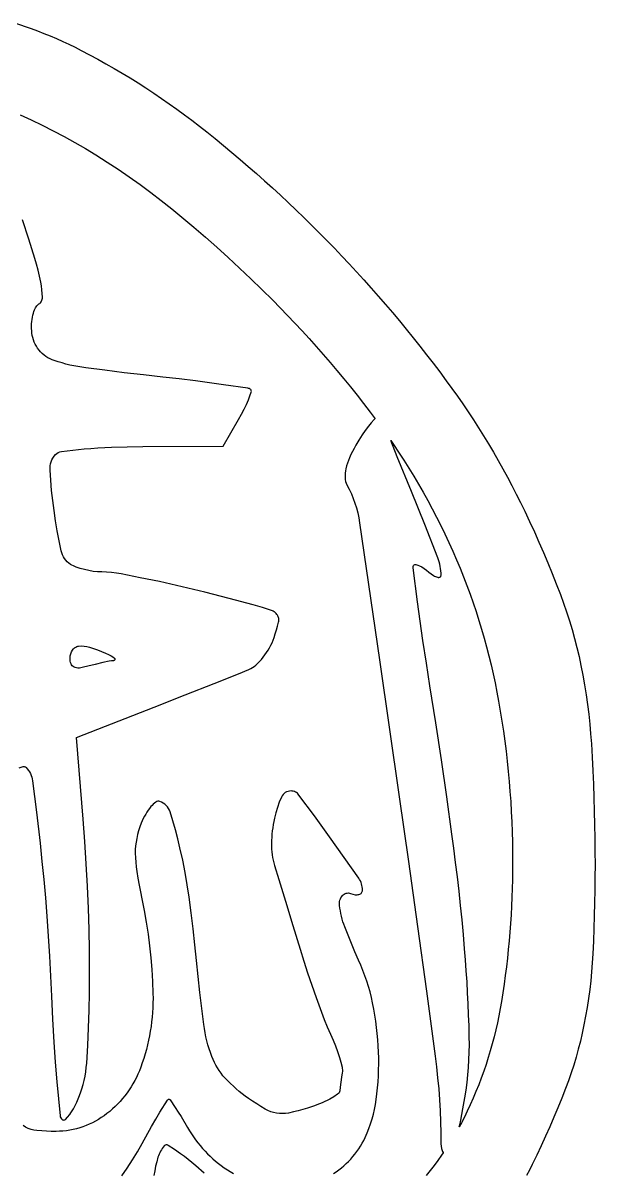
# Model space of a CAD drawing. Extents: x 737 to 1278, y -161 to 183.
# Drawn here: x 1170.7 to 1278.3, y -42.7 to 173.7 of the extents above; entities that cross this region are included whole.
import ezdxf

# ---------------------------------------------------------------- set-up
doc = ezdxf.new("R2010")
doc.units = 0
doc.layers.get('0').update_dxf_attribs({"linetype": 'CONTINUOUS'})

msp = doc.modelspace()

# ---------------------------------------------------------------- linework, layer by layer
for points in [[(1169.16, 173.73), (1172.25, 172.66), (1173.45, 172.23), (1174.66, 171.77), (1175.85, 171.29), (1177.03, 170.78), (1178.21, 170.26), (1179.38, 169.72), (1180.54, 169.16), (1181.69, 168.58), (1183.24, 167.76), (1184.79, 166.92), (1186.33, 166.07), (1187.86, 165.19), (1189.38, 164.29), (1190.89, 163.38), (1192.38, 162.45), (1193.87, 161.5), (1195.34, 160.53), (1196.8, 159.54), (1198.25, 158.53), (1199.69, 157.51), (1201.11, 156.47), (1202.53, 155.41), (1203.93, 154.33), (1205.32, 153.23), (1206.9, 151.96), (1208.47, 150.67), (1210.03, 149.37), (1211.57, 148.06), (1213.11, 146.74), (1214.64, 145.4), (1216.15, 144.05), (1217.66, 142.69), (1219.16, 141.31), (1220.64, 139.92), (1222.11, 138.52), (1223.57, 137.11), (1225.03, 135.69), (1226.46, 134.25), (1227.89, 132.8), (1229.31, 131.34), (1230.72, 129.87), (1232.11, 128.38), (1233.5, 126.88), (1234.87, 125.37), (1236.23, 123.85), (1237.58, 122.32), (1238.91, 120.78), (1240.24, 119.23), (1241.55, 117.66), (1242.85, 116.09), (1244.13, 114.5), (1245.41, 112.91), (1246.67, 111.3), (1247.91, 109.68), (1249.15, 108.05), (1250.37, 106.41), (1251.43, 104.97), (1252.47, 103.51), (1253.49, 102.04), (1254.5, 100.55), (1255.48, 99.06), (1256.45, 97.55), (1257.4, 96.03), (1258.33, 94.5), (1259.25, 92.96), (1260.15, 91.41), (1261.03, 89.84), (1261.89, 88.27), (1262.73, 86.68), (1263.55, 85.08), (1264.36, 83.48), (1265.14, 81.86), (1266.05, 79.93), (1266.94, 77.99), (1267.81, 76.05), (1268.66, 74.09), (1269.48, 72.12), (1270.29, 70.15), (1271.07, 68.16), (1271.84, 66.17), (1272.43, 64.54), (1273, 62.89), (1273.53, 61.23), (1274.03, 59.57), (1274.5, 57.89), (1274.93, 56.2), (1275.34, 54.51), (1275.7, 52.8), (1276.06, 50.98), (1276.39, 49.15), (1276.68, 47.32), (1276.94, 45.48), (1277.17, 43.63), (1277.37, 41.78), (1277.53, 39.93), (1277.66, 38.08), (1277.81, 35.54), (1277.94, 33), (1278.05, 30.46), (1278.15, 27.92), (1278.22, 25.38), (1278.28, 22.83), (1278.32, 20.29), (1278.34, 17.75), (1278.35, 15.35), (1278.34, 12.94), (1278.31, 10.54), (1278.26, 8.14), (1278.2, 5.73), (1278.13, 3.33), (1278.04, 0.93), (1277.93, -1.47), (1277.83, -3.15), (1277.7, -4.83), (1277.54, -6.51), (1277.35, -8.18), (1277.13, -9.85), (1276.88, -11.52), (1276.59, -13.18), (1276.28, -14.83), (1275.95, -16.36), (1275.6, -17.88), (1275.21, -19.39), (1274.79, -20.89), (1274.34, -22.38), (1273.86, -23.86), (1273.34, -25.33), (1272.8, -26.79), (1272.08, -28.61), (1271.35, -30.42), (1270.6, -32.22), (1269.83, -34.01), (1269.04, -35.79), (1268.23, -37.57), (1267.4, -39.33), (1266.55, -41.08), (1266.01, -42.14), (1265.46, -43.19)], [(1170.18, 156.47), (1172.28, 155.51), (1174.36, 154.51), (1176.42, 153.46), (1178.46, 152.38), (1180.49, 151.26), (1182.49, 150.09), (1184.47, 148.89), (1186.57, 147.56), (1188.66, 146.19), (1190.72, 144.78), (1192.75, 143.33), (1194.77, 141.85), (1196.75, 140.33), (1198.71, 138.78), (1200.65, 137.19), (1202.86, 135.33), (1205.05, 133.43), (1207.21, 131.51), (1209.36, 129.57), (1211.48, 127.6), (1213.59, 125.61), (1215.67, 123.59), (1217.73, 121.55), (1219.13, 120.13), (1220.51, 118.7), (1221.88, 117.26), (1223.24, 115.8), (1224.58, 114.33), (1225.91, 112.84), (1227.22, 111.35), (1228.52, 109.84), (1229.81, 108.31), (1231.08, 106.77), (1232.34, 105.23), (1233.58, 103.66), (1234.8, 102.09), (1236.02, 100.5), (1236.97, 99.22), (1236.94, 99.21), (1236.82, 99.1), (1236.27, 98.49), (1235.75, 97.86), (1235.13, 97.05), (1234.55, 96.21), (1233.93, 95.24), (1233.35, 94.25), (1233.02, 93.67), (1232.72, 93.09), (1232.43, 92.5), (1232.15, 91.89), (1231.95, 91.4), (1231.77, 90.89), (1231.61, 90.37), (1231.48, 89.85), (1231.4, 89.43), (1231.35, 89), (1231.32, 88.57), (1231.32, 88.14), (1231.35, 87.79), (1231.42, 87.45), (1231.53, 87.12), (1231.68, 86.81), (1232.11, 85.97), (1232.51, 85.12), (1232.86, 84.25), (1233.18, 83.36), (1233.46, 82.46), (1233.7, 81.55), (1233.9, 80.62), (1234.06, 79.69), (1237.81, 53.9), (1241.51, 28.1), (1243.24, 15.91), (1244.94, 3.72), (1246.62, -8.48), (1248.27, -20.68), (1248.53, -22.73), (1248.75, -24.79), (1248.94, -26.85), (1249.09, -28.92), (1249.22, -30.98), (1249.3, -33.05), (1249.35, -35.12), (1249.37, -37.19), (1249.4, -37.65), (1249.47, -38.09), (1249.52, -38.29), (1249.59, -38.49), (1249.67, -38.68), (1249.77, -38.86), (1249.8, -38.91), (1249.49, -39.37), (1248.79, -40.34), (1248.07, -41.3), (1247.34, -42.24), (1246.58, -43.16)], [(1170.02, 33.58), (1170.79, 33.78), (1170.93, 33.8), (1171.07, 33.77), (1171.2, 33.72), (1171.31, 33.63), (1171.55, 33.37), (1171.76, 33.08), (1171.95, 32.78), (1172.12, 32.47), (1172.26, 32.14), (1172.37, 31.81), (1172.46, 31.46), (1172.52, 31.11), (1173.26, 25.24), (1173.94, 19.36), (1174.31, 15.94), (1174.64, 12.52), (1174.94, 9.09), (1175.2, 5.65), (1175.46, 1.89), (1175.7, -1.87), (1175.91, -5.64), (1176.08, -9.4), (1176.3, -13.75), (1176.54, -18.1), (1176.8, -21.83), (1177.11, -25.55), (1177.4, -28.73), (1177.7, -31.91), (1177.75, -32.13), (1177.85, -32.34), (1177.99, -32.52), (1178.16, -32.66), (1178.3, -32.72), (1178.45, -32.73), (1178.59, -32.69), (1178.71, -32.61), (1179.14, -32.17), (1179.52, -31.7), (1179.76, -31.35), (1179.99, -30.99), (1180.21, -30.63), (1180.41, -30.25), (1180.85, -29.34), (1181.26, -28.41), (1181.55, -27.64), (1181.81, -26.86), (1182.05, -26.07), (1182.24, -25.27), (1182.41, -24.47), (1182.55, -23.66), (1182.65, -22.84), (1182.72, -22.02), (1182.91, -18.71), (1183.06, -15.39), (1183.17, -12.08), (1183.24, -8.76), (1183.27, -4.8), (1183.25, -0.84), (1183.18, 3.12), (1183.06, 7.08), (1182.88, 11.29), (1182.65, 15.51), (1182.38, 19.71), (1182.06, 23.92), (1180.8, 39.25), (1195.44, 44.98), (1201.27, 47.28), (1206.7, 49.42), (1211.26, 51.24), (1213.23, 52.05), (1213.59, 52.22), (1213.93, 52.42), (1214.25, 52.64), (1214.56, 52.89), (1214.92, 53.24), (1215.27, 53.6), (1215.61, 53.97), (1215.93, 54.36), (1216.26, 54.79), (1216.57, 55.24), (1216.86, 55.69), (1217.14, 56.16), (1217.38, 56.62), (1217.6, 57.08), (1217.8, 57.56), (1217.98, 58.05), (1218.21, 58.77), (1218.43, 59.5), (1218.64, 60.23), (1218.82, 60.97), (1218.85, 61.14), (1218.87, 61.31), (1218.87, 61.48), (1218.85, 61.65), (1218.81, 61.82), (1218.76, 61.98), (1218.69, 62.13), (1218.61, 62.28), (1218.5, 62.43), (1218.39, 62.57), (1218.26, 62.7), (1218.13, 62.82), (1217.98, 62.92), (1217.83, 63.02), (1217.67, 63.1), (1217.5, 63.16), (1215.79, 63.71), (1214.07, 64.21), (1209.51, 65.43), (1204.94, 66.6), (1202.81, 67.12), (1200.67, 67.63), (1198.54, 68.12), (1196.39, 68.59), (1192.81, 69.34), (1189.23, 70.04), (1188.31, 70.2), (1187.39, 70.31), (1186.47, 70.38), (1185.54, 70.41), (1184.75, 70.45), (1183.96, 70.53), (1183.12, 70.67), (1182.29, 70.85), (1181.52, 71.06), (1180.76, 71.31), (1180.48, 71.42), (1180.21, 71.55), (1179.94, 71.69), (1179.68, 71.85), (1179.36, 72.08), (1179.06, 72.35), (1178.79, 72.64), (1178.55, 72.95), (1178.34, 73.29), (1178.17, 73.65), (1178.03, 74.03), (1177.92, 74.42), (1177.53, 76.29), (1177.18, 78.17), (1176.86, 80.06), (1176.58, 81.96), (1176.34, 83.86), (1176.13, 85.76), (1175.96, 87.67), (1175.83, 89.58), (1175.83, 89.98), (1175.86, 90.38), (1175.94, 90.77), (1176.05, 91.15), (1176.19, 91.51), (1176.38, 91.86), (1176.59, 92.19), (1176.84, 92.5), (1177.08, 92.72), (1177.35, 92.9), (1177.64, 93.02), (1177.96, 93.09), (1180.09, 93.35), (1182.22, 93.56), (1183.52, 93.67), (1184.81, 93.77), (1186.11, 93.84), (1187.4, 93.9), (1190.35, 93.99), (1193.29, 94.03), (1208.42, 94.07), (1211.28, 99.1), (1211.82, 100.08), (1212.34, 101.08), (1212.76, 101.95), (1213.14, 102.83), (1213.42, 103.55), (1213.68, 104.27), (1213.7, 104.39), (1213.69, 104.51), (1213.65, 104.63), (1213.57, 104.73), (1213.46, 104.83), (1213.33, 104.91), (1213.19, 104.96), (1213.05, 105), (1208.48, 105.66), (1205.83, 106.02), (1203.19, 106.36), (1200.11, 106.73), (1197.02, 107.08), (1193.4, 107.49), (1189.78, 107.92), (1186.16, 108.36), (1182.54, 108.82), (1181.79, 108.93), (1181.04, 109.06), (1180.3, 109.2), (1179.56, 109.36), (1178.82, 109.54), (1178.09, 109.74), (1177.36, 109.96), (1176.63, 110.19), (1176.22, 110.35), (1175.82, 110.53), (1175.43, 110.74), (1175.06, 110.98), (1174.71, 111.24), (1174.37, 111.53), (1174.05, 111.85), (1173.76, 112.18), (1173.49, 112.53), (1173.25, 112.9), (1173.04, 113.28), (1172.85, 113.68), (1172.7, 114.09), (1172.57, 114.51), (1172.47, 114.94), (1172.41, 115.38), (1172.37, 115.81), (1172.35, 116.24), (1172.34, 116.68), (1172.36, 117.11), (1172.39, 117.53), (1172.44, 117.94), (1172.51, 118.36), (1172.6, 118.76), (1172.69, 119.11), (1172.8, 119.44), (1172.93, 119.77), (1173.08, 120.1), (1173.2, 120.32), (1173.36, 120.52), (1173.54, 120.7), (1173.74, 120.85), (1173.89, 120.96), (1174.02, 121.08), (1174.14, 121.23), (1174.24, 121.38), (1174.31, 121.55), (1174.36, 121.73), (1174.4, 121.91), (1174.4, 122.1), (1174.37, 122.82), (1174.31, 123.53), (1174.22, 124.24), (1174.1, 124.94), (1173.86, 126.07), (1173.59, 127.2), (1173.3, 128.31), (1172.97, 129.42), (1171.83, 133.05), (1170.64, 136.66)], [(1229.16, -42.79), (1229.67, -42.46), (1230.16, -42.11), (1230.64, -41.74), (1231.11, -41.35), (1231.56, -40.94), (1231.99, -40.52), (1232.41, -40.08), (1232.81, -39.62), (1233.19, -39.15), (1233.55, -38.66), (1233.9, -38.16), (1234.23, -37.64), (1234.54, -37.11), (1234.83, -36.57), (1235.1, -36.02), (1235.47, -35.16), (1235.82, -34.3), (1236.13, -33.42), (1236.4, -32.53), (1236.65, -31.63), (1236.86, -30.72), (1237.04, -29.8), (1237.18, -28.88), (1237.32, -27.77), (1237.44, -26.65), (1237.53, -25.53), (1237.6, -24.42), (1237.64, -23.3), (1237.66, -22.18), (1237.66, -21.05), (1237.63, -19.93), (1237.57, -18.77), (1237.49, -17.61), (1237.39, -16.45), (1237.26, -15.29), (1237.11, -14.14), (1236.93, -12.98), (1236.73, -11.84), (1236.51, -10.69), (1236.28, -9.66), (1236.02, -8.62), (1235.73, -7.6), (1235.42, -6.59), (1235.07, -5.58), (1234.7, -4.59), (1234.31, -3.6), (1233.88, -2.63), (1233.19, -1.08), (1232.53, 0.47), (1231.9, 2.04), (1231.28, 3.61), (1231.1, 4.11), (1230.94, 4.6), (1230.79, 5.1), (1230.66, 5.61), (1230.54, 6.12), (1230.44, 6.63), (1230.36, 7.15), (1230.29, 7.67), (1230.27, 7.92), (1230.28, 8.16), (1230.31, 8.41), (1230.37, 8.65), (1230.45, 8.88), (1230.56, 9.1), (1230.69, 9.31), (1230.84, 9.51), (1230.99, 9.67), (1231.16, 9.79), (1231.35, 9.89), (1231.55, 9.96), (1231.75, 9.99), (1231.96, 10), (1232.17, 9.97), (1232.38, 9.91), (1232.8, 9.77), (1233.23, 9.68), (1233.41, 9.66), (1233.6, 9.66), (1233.78, 9.69), (1233.95, 9.72), (1234.09, 9.77), (1234.21, 9.84), (1234.33, 9.93), (1234.43, 10.03), (1234.51, 10.14), (1234.56, 10.26), (1234.6, 10.39), (1234.61, 10.52), (1234.6, 10.83), (1234.56, 11.13), (1234.51, 11.42), (1234.43, 11.71), (1234.33, 11.99), (1234.21, 12.27), (1234.07, 12.53), (1233.91, 12.78), (1231.18, 16.7), (1228.41, 20.59), (1225.55, 24.52), (1222.66, 28.44), (1222.52, 28.61), (1222.36, 28.76), (1222.18, 28.89), (1221.99, 29), (1221.8, 29.08), (1221.59, 29.15), (1221.38, 29.18), (1221.16, 29.2), (1220.87, 29.18), (1220.6, 29.11), (1220.34, 29.02), (1220.09, 28.88), (1219.87, 28.71), (1219.67, 28.51), (1219.5, 28.28), (1219.36, 28.03), (1218.95, 27.07), (1218.59, 26.08), (1218.29, 25.08), (1218.04, 24.07), (1217.91, 23.48), (1217.81, 22.88), (1217.72, 22.29), (1217.64, 21.69), (1217.58, 21.09), (1217.53, 20.49), (1217.5, 19.89), (1217.48, 19.28), (1217.49, 18.76), (1217.51, 18.24), (1217.55, 17.73), (1217.62, 17.21), (1217.7, 16.7), (1217.81, 16.19), (1217.93, 15.69), (1218.08, 15.19), (1218.89, 12.53), (1220.14, 8.47), (1221.53, 3.89), (1222.88, -0.57), (1223.57, -2.81), (1224.29, -5.05), (1225.07, -7.37), (1225.88, -9.68), (1226.64, -11.76), (1227.41, -13.83), (1227.98, -15.22), (1228.59, -16.6), (1229.07, -17.68), (1229.52, -18.78), (1229.91, -19.85), (1230.27, -20.93), (1230.53, -21.85), (1230.76, -22.79), (1230.81, -23.05), (1230.83, -23.31), (1230.83, -23.58), (1230.8, -23.85), (1230.68, -24.68), (1230.55, -25.63), (1230.43, -26.52), (1230.33, -27.22), (1230.29, -27.42), (1230.2, -27.6), (1230.08, -27.76), (1229.93, -27.89), (1229.21, -28.36), (1228.47, -28.79), (1227.99, -29.04), (1227.51, -29.27), (1227.02, -29.49), (1226.52, -29.7), (1225.39, -30.12), (1224.25, -30.5), (1223.37, -30.76), (1222.49, -31), (1221.6, -31.21), (1220.71, -31.41), (1220.15, -31.49), (1219.59, -31.53), (1219.02, -31.52), (1218.45, -31.45), (1217.89, -31.33), (1217.35, -31.16), (1216.82, -30.94), (1216.31, -30.68), (1215.5, -30.2), (1214.71, -29.71), (1213.92, -29.2), (1213.15, -28.67), (1212.56, -28.24), (1211.98, -27.8), (1211.41, -27.34), (1210.86, -26.86), (1210.31, -26.37), (1209.78, -25.87), (1209.26, -25.35), (1208.76, -24.82), (1208.36, -24.38), (1207.99, -23.91), (1207.64, -23.43), (1207.32, -22.93), (1207.02, -22.41), (1206.74, -21.88), (1206.49, -21.34), (1206.27, -20.78), (1206, -20.05), (1205.76, -19.31), (1205.54, -18.57), (1205.34, -17.81), (1205.16, -17.06), (1205, -16.29), (1204.87, -15.53), (1204.75, -14.75), (1204.37, -11.75), (1204.01, -8.74), (1203.68, -5.73), (1203.38, -2.72), (1203.08, 0.27), (1202.75, 3.26), (1202.38, 6.24), (1201.98, 9.21), (1201.63, 11.55), (1201.23, 13.88), (1200.78, 16.2), (1200.27, 18.5), (1199.86, 20.21), (1199.41, 21.91), (1198.93, 23.59), (1198.4, 25.27), (1198.27, 25.6), (1198.11, 25.92), (1197.9, 26.21), (1197.67, 26.48), (1197.41, 26.72), (1197.13, 26.92), (1196.82, 27.1), (1196.49, 27.23), (1196.3, 27.27), (1196.1, 27.27), (1195.91, 27.22), (1195.74, 27.12), (1195.48, 26.92), (1195.24, 26.71), (1195.01, 26.49), (1194.79, 26.25), (1194.52, 25.92), (1194.27, 25.58), (1194.04, 25.23), (1193.82, 24.86), (1193.59, 24.43), (1193.37, 24), (1193.17, 23.56), (1192.98, 23.11), (1192.72, 22.42), (1192.49, 21.72), (1192.29, 21), (1192.13, 20.28), (1192, 19.59), (1191.92, 18.9), (1191.87, 18.2), (1191.85, 17.5), (1191.88, 16.63), (1191.94, 15.77), (1192.03, 14.91), (1192.15, 14.06), (1192.37, 12.77), (1192.6, 11.49), (1192.84, 10.21), (1193.11, 8.93), (1193.55, 6.73), (1193.94, 4.51), (1194.27, 2.28), (1194.56, 0.05), (1194.8, -2.19), (1194.98, -4.43), (1195.11, -6.68), (1195.19, -8.94), (1195.2, -9.82), (1195.19, -10.71), (1195.16, -11.6), (1195.11, -12.48), (1195.03, -13.36), (1194.94, -14.24), (1194.83, -15.12), (1194.69, -15.99), (1194.54, -16.86), (1194.36, -17.72), (1194.17, -18.59), (1193.95, -19.44), (1193.71, -20.29), (1193.46, -21.14), (1193.18, -21.98), (1192.89, -22.81), (1192.64, -23.46), (1192.37, -24.09), (1192.07, -24.71), (1191.76, -25.32), (1191.43, -25.92), (1191.07, -26.5), (1190.7, -27.07), (1190.31, -27.63), (1189.9, -28.17), (1189.47, -28.7), (1189.03, -29.21), (1188.56, -29.71), (1188.08, -30.19), (1187.58, -30.65), (1187.07, -31.1), (1186.54, -31.52), (1186.01, -31.91), (1185.47, -32.28), (1184.92, -32.62), (1184.36, -32.95), (1183.79, -33.24), (1183.21, -33.51), (1182.62, -33.76), (1182.01, -33.99), (1181.4, -34.19), (1180.79, -34.36), (1180.16, -34.51), (1179.53, -34.63), (1178.9, -34.73), (1178.26, -34.8), (1177.61, -34.84), (1176.97, -34.86), (1176.06, -34.86), (1175.16, -34.83), (1174.25, -34.78), (1173.35, -34.71), (1172.79, -34.63), (1172.25, -34.49), (1171.72, -34.3), (1171.2, -34.06), (1170.74, -33.78)], [(1189.33, -43.26), (1190.34, -41.77), (1191.32, -40.25), (1192.25, -38.71), (1193.14, -37.14), (1194.93, -33.94), (1195.71, -32.59), (1196.51, -31.25), (1197.91, -28.96), (1197.96, -28.9), (1198.02, -28.85), (1198.09, -28.82), (1198.17, -28.81), (1198.25, -28.82), (1198.32, -28.85), (1198.39, -28.89), (1198.44, -28.95), (1199.39, -30.37), (1199.95, -31.23), (1200.48, -32.09), (1201.69, -34.14), (1202.05, -34.73), (1202.42, -35.32), (1202.81, -35.89), (1203.21, -36.45), (1203.63, -37), (1204.06, -37.54), (1204.51, -38.06), (1204.98, -38.57), (1205.45, -39.06), (1205.95, -39.54), (1206.45, -40), (1206.97, -40.45), (1207.5, -40.88), (1208.05, -41.3), (1208.61, -41.7), (1209.18, -42.09), (1209.74, -42.44), (1210.32, -42.78)], [(1204.84, -42.75), (1203.23, -41.33), (1202.53, -40.74), (1201.83, -40.17), (1201.11, -39.62), (1200.39, -39.08), (1199.23, -38.27), (1198.05, -37.49), (1197.96, -37.45), (1197.86, -37.42), (1197.76, -37.41), (1197.66, -37.41), (1197.56, -37.44), (1197.47, -37.48), (1197.39, -37.53), (1197.31, -37.6), (1197.12, -37.84), (1196.93, -38.09), (1196.77, -38.34), (1196.61, -38.61), (1196.47, -38.88), (1196.34, -39.16), (1196.23, -39.45), (1196.13, -39.74), (1195.89, -40.58), (1195.69, -41.44), (1195.51, -42.3), (1195.37, -43.16)]]:
    msp.add_lwpolyline(points)
for points in [[(1239.92, 95.14), (1240.43, 94.4), (1241.41, 92.94), (1242.38, 91.46), (1243.32, 89.97), (1244.25, 88.46), (1245.15, 86.94), (1246.03, 85.41), (1246.89, 83.86), (1247.73, 82.31), (1248.55, 80.74), (1249.34, 79.16), (1250.12, 77.56), (1250.87, 75.96), (1251.6, 74.34), (1252.31, 72.71), (1252.98, 71.11), (1253.63, 69.5), (1254.25, 67.88), (1254.85, 66.25), (1255.43, 64.61), (1255.98, 62.96), (1256.51, 61.31), (1257.02, 59.65), (1257.5, 57.98), (1257.96, 56.3), (1258.4, 54.62), (1258.81, 52.92), (1259.19, 51.23), (1259.56, 49.52), (1259.9, 47.82), (1260.21, 46.1), (1260.53, 44.22), (1260.83, 42.34), (1261.11, 40.46), (1261.37, 38.57), (1261.61, 36.68), (1261.83, 34.79), (1262.02, 32.89), (1262.2, 31), (1262.35, 29.1), (1262.49, 27.2), (1262.6, 25.29), (1262.7, 23.39), (1262.77, 21.49), (1262.82, 19.58), (1262.85, 17.67), (1262.86, 15.77), (1262.85, 14.12), (1262.83, 12.48), (1262.79, 10.84), (1262.73, 9.19), (1262.66, 7.55), (1262.56, 5.91), (1262.46, 4.27), (1262.33, 2.63), (1262.19, 0.99), (1262.04, -0.64), (1261.86, -2.27), (1261.67, -3.91), (1261.47, -5.54), (1261.25, -7.17), (1261.01, -8.79), (1260.75, -10.41), (1260.52, -11.76), (1260.27, -13.09), (1259.99, -14.43), (1259.69, -15.75), (1259.37, -17.07), (1259.02, -18.38), (1258.65, -19.69), (1258.26, -20.99), (1257.85, -22.28), (1257.41, -23.56), (1256.95, -24.84), (1256.47, -26.11), (1255.96, -27.36), (1255.44, -28.61), (1254.89, -29.85), (1254.31, -31.08), (1253.79, -32.17), (1253.24, -33.24), (1252.81, -34.03), (1252.9, -33.65), (1253.09, -32.76), (1253.51, -30.65), (1253.89, -28.54), (1254.1, -27.11), (1254.29, -25.69), (1254.44, -24.25), (1254.56, -22.82), (1254.64, -21.38), (1254.69, -19.95), (1254.71, -18.51), (1254.7, -17.07), (1254.65, -14.99), (1254.58, -12.92), (1254.5, -10.84), (1254.39, -8.77), (1254.28, -6.7), (1254.14, -4.63), (1253.99, -2.56), (1253.82, -0.49), (1253.58, 2.21), (1253.33, 4.92), (1253.06, 7.62), (1252.77, 10.32), (1252.46, 13.02), (1252.13, 15.71), (1251.79, 18.41), (1251.43, 21.1), (1250.46, 28.08), (1249.45, 35.06), (1248.39, 42.02), (1247.29, 48.99), (1246.62, 53.25), (1245.97, 57.51), (1245.44, 61.15), (1244.94, 64.79), (1244.11, 71.17), (1244.11, 71.32), (1244.14, 71.46), (1244.2, 71.6), (1244.29, 71.72), (1244.36, 71.78), (1244.45, 71.82), (1244.55, 71.84), (1244.65, 71.83), (1245, 71.72), (1245.34, 71.57), (1245.78, 71.35), (1246.2, 71.08), (1246.66, 70.75), (1247.1, 70.39), (1247.53, 70.05), (1247.98, 69.74), (1248.15, 69.63), (1248.33, 69.55), (1248.52, 69.47), (1248.71, 69.41), (1248.83, 69.39), (1248.95, 69.39), (1249.06, 69.42), (1249.18, 69.46), (1249.26, 69.51), (1249.33, 69.59), (1249.37, 69.68), (1249.38, 69.79), (1249.38, 70.21), (1249.35, 70.63), (1249.3, 71.05), (1249.24, 71.47), (1249.15, 71.88), (1249.05, 72.29), (1248.92, 72.69), (1248.78, 73.09), (1246.32, 79.34), (1243.82, 85.57), (1241.16, 92.1), (1239.92, 95.14)], [(1186.28, 55.15), (1186.81, 54.9), (1187.33, 54.63), (1187.65, 54.43), (1187.95, 54.18), (1187.99, 54.12), (1188.02, 54.05), (1188.03, 53.97), (1188.01, 53.89), (1187.97, 53.82), (1187.92, 53.76), (1187.85, 53.73), (1187.77, 53.71), (1187.37, 53.66), (1186.98, 53.6), (1185.74, 53.35), (1184.33, 53.02), (1182.94, 52.66), (1182.14, 52.47), (1181.34, 52.34), (1181.08, 52.33), (1180.83, 52.35), (1180.58, 52.41), (1180.34, 52.5), (1180.16, 52.61), (1180, 52.75), (1179.88, 52.91), (1179.79, 53.11), (1179.7, 53.37), (1179.64, 53.65), (1179.6, 53.93), (1179.59, 54.21), (1179.62, 54.61), (1179.71, 55), (1179.85, 55.37), (1180.05, 55.72), (1180.15, 55.86), (1180.27, 55.99), (1180.41, 56.11), (1180.55, 56.21), (1180.7, 56.29), (1180.86, 56.36), (1181.03, 56.42), (1181.2, 56.45), (1181.71, 56.49), (1182.22, 56.48), (1182.73, 56.41), (1183.23, 56.29), (1184, 56.04), (1184.77, 55.76), (1185.53, 55.47), (1186.28, 55.15)]]:
    msp.add_lwpolyline(points, close=True)

doc.saveas('drawing.dxf')
